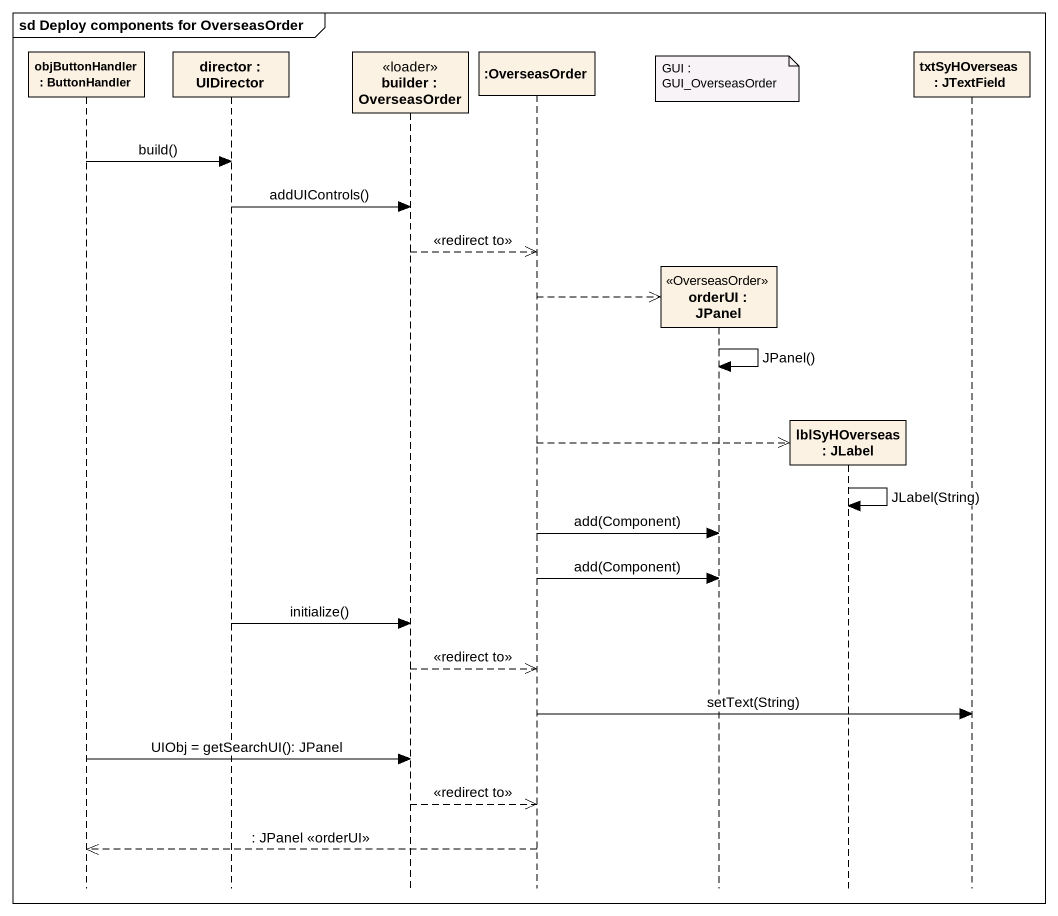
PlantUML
@startuml
mainframe sd Deploy components for OverseasOrder
hide footbox
participant "objButtonHandler : ButtonHandler" as objButtonHandler
participant "director : UIDirector" as director
participant "builder : OverseasOrder" as builder <<loader>>
participant ":OverseasOrder" as OverseasOrder
participant "orderUI : JPanel" as orderUI <<OverseasOrder>>
participant "lblSyHOverseas : JLabel" as lblSyHOverseas
participant "txtSyHOverseas : JTextField" as txtSyHOverseas

note over orderUI : GUI : GUI_OverseasOrder
objButtonHandler -> director : build()
director -> builder : addUIControls()
builder -->> OverseasOrder : <<redirect to>>
OverseasOrder -->> orderUI **
orderUI -> orderUI : JPanel()
OverseasOrder -->> lblSyHOverseas **
lblSyHOverseas -> lblSyHOverseas : JLabel(String)
OverseasOrder -> orderUI : add(Component)
OverseasOrder -> orderUI : add(Component)
director -> builder : initialize()
builder -->> OverseasOrder : <<redirect to>>
OverseasOrder -> txtSyHOverseas : setText(String)
objButtonHandler -> builder : UIObj = getSearchUI(): JPanel
builder -->> OverseasOrder : <<redirect to>>
OverseasOrder -->> objButtonHandler : : JPanel <<orderUI>>
@enduml
